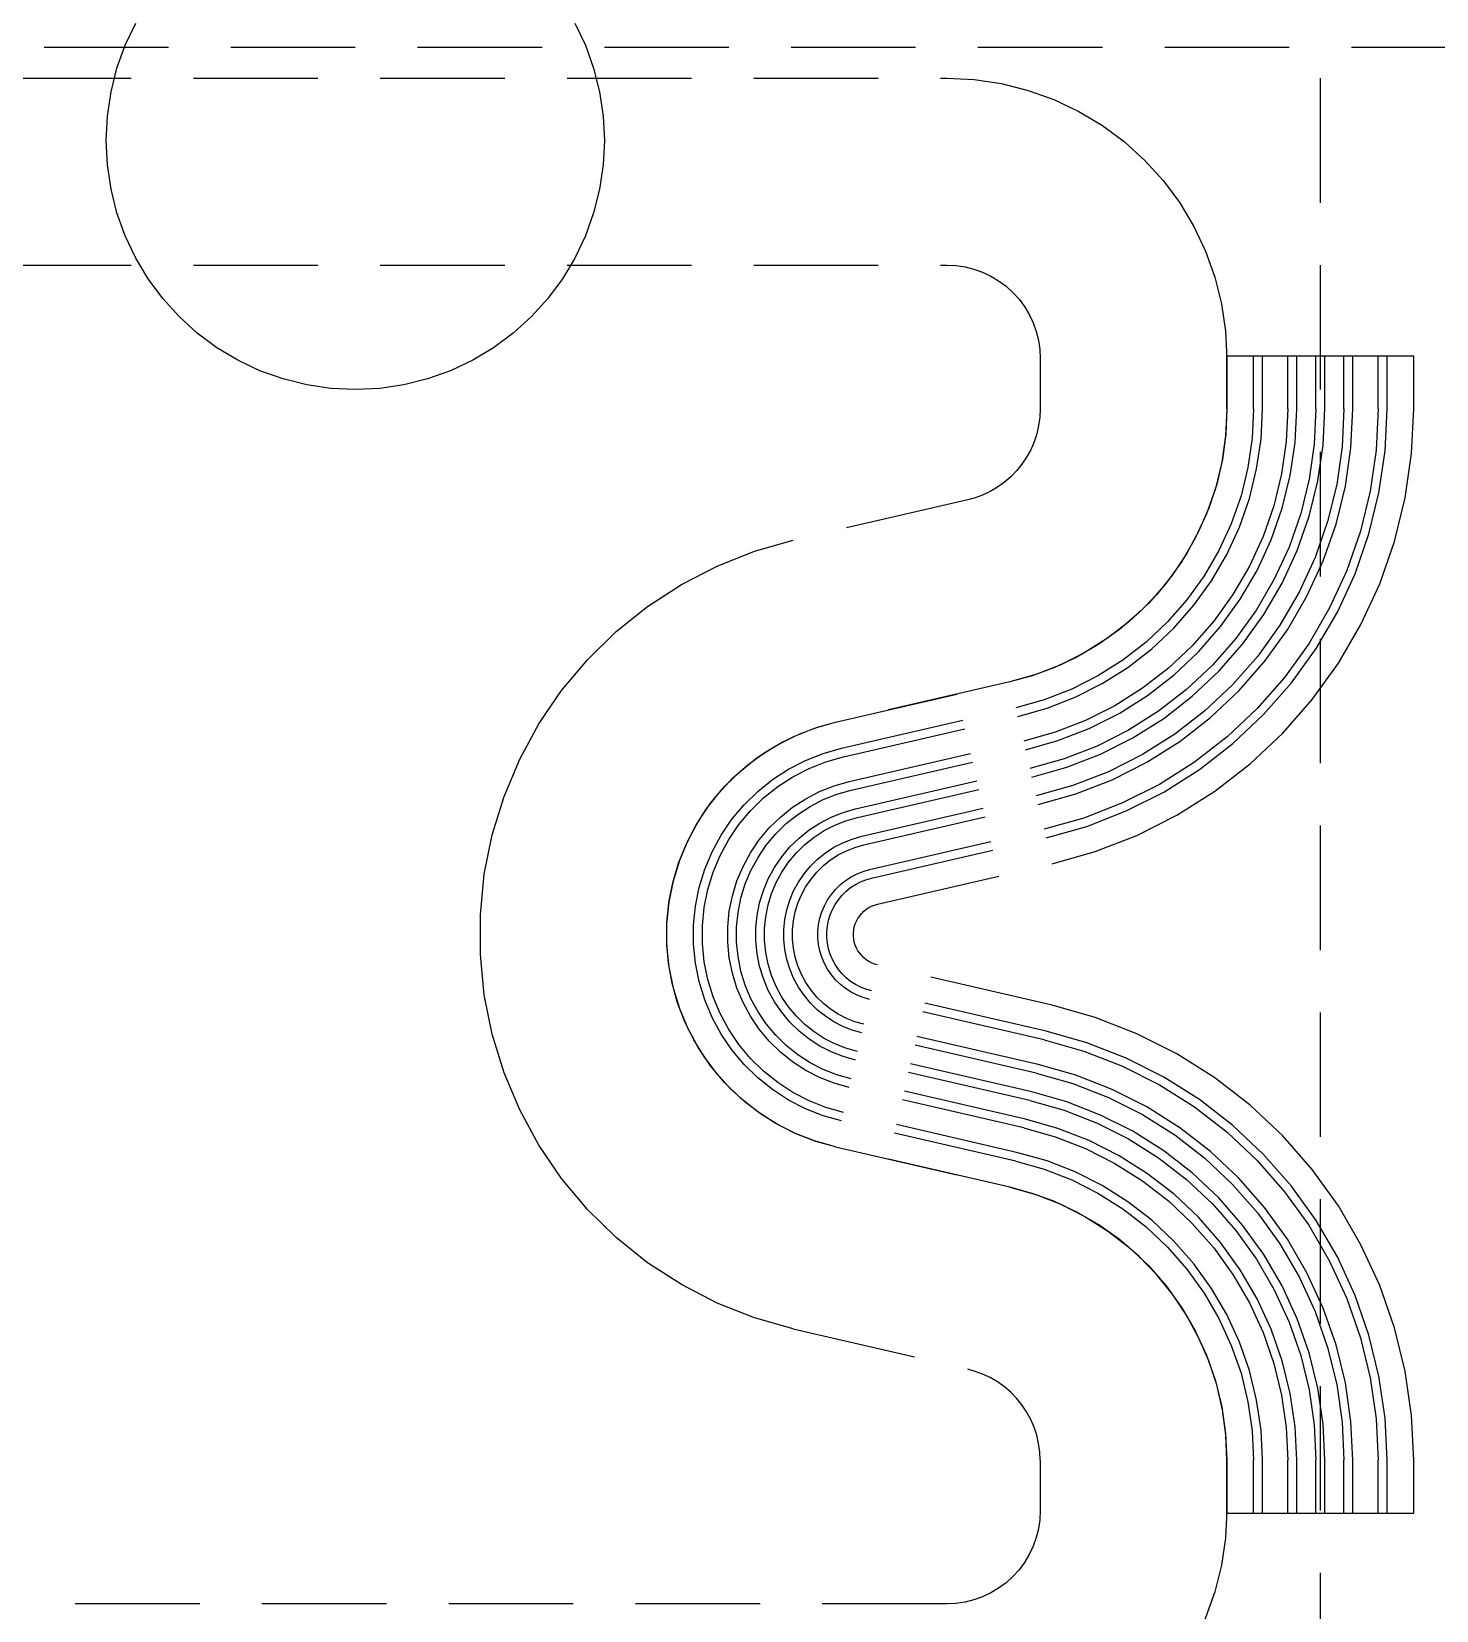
# Model space of a CAD drawing. Header units: metres. Extents: x -200 to 4040, y -1684 to 360.
# Drawn here: x 3670.8 to 3693.36, y -673.1 to -647.75 of the extents above; entities that cross this region are included whole.
import ezdxf

# ---------------------------------------------------------------- set-up
doc = ezdxf.new("R2010")
doc.units = ezdxf.units.M
doc.linetypes.add('DASHED2', pattern=[3, 2, -1])
doc.layers.add('GIZLI', color=8, linetype='DASHED2')

msp = doc.modelspace()

# ---------------------------------------------------------------- linework, layer by layer
at = {"layer": 'GIZLI'}
for points in [[(3691.5, -677.5), (3691.5, -645.5)], [(3691.5, -677.5), (3691.5, -645.5)], [(3672, -649.5), (3672.019, -649.108), (3672.077, -648.72), (3672.172, -648.339), (3672.304, -647.969), (3672.472, -647.614)], [(3672, -649.5), (3672.019, -649.108), (3672.077, -648.72), (3672.172, -648.339), (3672.304, -647.969), (3672.472, -647.614)], [(3679.528, -647.614), (3679.696, -647.969), (3679.828, -648.339), (3679.923, -648.72), (3679.981, -649.108), (3680, -649.5)], [(3679.528, -647.614), (3679.696, -647.969), (3679.828, -648.339), (3679.923, -648.72), (3679.981, -649.108), (3680, -649.5)], [(3668, -648), (3694, -648)], [(3668, -648), (3694, -648)], [(3643.4, -648.5), (3685.5, -648.5)], [(3643.4, -648.5), (3685.5, -648.5)], [(3685.5, -648.5), (3685.941, -648.522), (3686.378, -648.586), (3686.806, -648.694), (3687.222, -648.843), (3687.621, -649.031), (3688, -649.258), (3688.355, -649.521), (3688.682, -649.818), (3688.979, -650.145), (3689.242, -650.5), (3689.469, -650.879), (3689.657, -651.278), (3689.806, -651.694), (3689.914, -652.122), (3689.978, -652.559), (3690, -653)], [(3685.5, -648.5), (3685.941, -648.522), (3686.378, -648.586), (3686.806, -648.694), (3687.222, -648.843), (3687.621, -649.031), (3688, -649.258), (3688.355, -649.521), (3688.682, -649.818), (3688.979, -650.145), (3689.242, -650.5), (3689.469, -650.879), (3689.657, -651.278), (3689.806, -651.694), (3689.914, -652.122), (3689.978, -652.559), (3690, -653)], [(3680, -649.5), (3679.981, -649.892), (3679.923, -650.28), (3679.828, -650.661), (3679.696, -651.031), (3679.528, -651.386), (3679.326, -651.722), (3679.092, -652.038), (3678.828, -652.328), (3678.538, -652.592), (3678.222, -652.826), (3677.886, -653.028), (3677.531, -653.196), (3677.161, -653.328), (3676.78, -653.423), (3676.392, -653.481), (3676, -653.5), (3675.608, -653.481), (3675.22, -653.423), (3674.839, -653.328), (3674.469, -653.196), (3674.114, -653.028), (3673.778, -652.826), (3673.462, -652.592), (3673.172, -652.328), (3672.908, -652.038), (3672.674, -651.722), (3672.472, -651.386), (3672.304, -651.031), (3672.172, -650.661), (3672.077, -650.28), (3672.019, -649.892), (3672, -649.5)], [(3680, -649.5), (3679.981, -649.892), (3679.923, -650.28), (3679.828, -650.661), (3679.696, -651.031), (3679.528, -651.386), (3679.326, -651.722), (3679.092, -652.038), (3678.828, -652.328), (3678.538, -652.592), (3678.222, -652.826), (3677.886, -653.028), (3677.531, -653.196), (3677.161, -653.328), (3676.78, -653.423), (3676.392, -653.481), (3676, -653.5), (3675.608, -653.481), (3675.22, -653.423), (3674.839, -653.328), (3674.469, -653.196), (3674.114, -653.028), (3673.778, -652.826), (3673.462, -652.592), (3673.172, -652.328), (3672.908, -652.038), (3672.674, -651.722), (3672.472, -651.386), (3672.304, -651.031), (3672.172, -650.661), (3672.077, -650.28), (3672.019, -649.892), (3672, -649.5)], [(3643.4, -651.5), (3685.5, -651.5)], [(3643.4, -651.5), (3685.5, -651.5)], [(3685.5, -651.5), (3685.647, -651.507), (3685.793, -651.529), (3685.935, -651.565), (3686.074, -651.614), (3686.207, -651.677), (3686.333, -651.753), (3686.452, -651.84), (3686.561, -651.939), (3686.66, -652.048), (3686.747, -652.167), (3686.823, -652.293), (3686.886, -652.426), (3686.935, -652.565), (3686.971, -652.707), (3686.993, -652.853), (3687, -653)], [(3685.5, -651.5), (3685.647, -651.507), (3685.793, -651.529), (3685.935, -651.565), (3686.074, -651.614), (3686.207, -651.677), (3686.333, -651.753), (3686.452, -651.84), (3686.561, -651.939), (3686.66, -652.048), (3686.747, -652.167), (3686.823, -652.293), (3686.886, -652.426), (3686.935, -652.565), (3686.971, -652.707), (3686.993, -652.853), (3687, -653)], [(3687, -653), (3687, -653.807)], [(3687, -653), (3687, -653.807)], [(3690, -653.807), (3690, -652.957)], [(3690, -653.807), (3690, -652.957)], [(3690, -652.957), (3690.428, -652.957)], [(3690, -652.957), (3693, -652.957)], [(3690, -653), (3690, -653.807)], [(3690, -653), (3690, -653.807)], [(3690.428, -653.807), (3690.428, -652.957)], [(3690.428, -653.807), (3690.428, -652.957)], [(3690.428, -652.957), (3690.57, -652.957)], [(3690.57, -653.807), (3690.57, -652.957)], [(3690.57, -652.957), (3690.979, -652.957)], [(3690.979, -653.807), (3690.979, -652.957)], [(3690.979, -653.807), (3690.979, -652.957)], [(3690.979, -652.957), (3691.12, -652.957)], [(3691.12, -653.807), (3691.12, -652.957)], [(3691.12, -652.957), (3691.429, -652.957)], [(3691.429, -653.807), (3691.429, -652.957)], [(3691.429, -653.807), (3691.429, -652.957)], [(3691.429, -652.957), (3691.571, -652.957)], [(3691.571, -653.807), (3691.571, -652.957)], [(3691.571, -652.957), (3691.88, -652.957)], [(3691.88, -653.807), (3691.88, -652.957)], [(3691.88, -653.807), (3691.88, -652.957)], [(3691.88, -652.957), (3692.021, -652.957)], [(3692.021, -653.807), (3692.021, -652.957)], [(3692.021, -652.957), (3692.43, -652.957)], [(3692.43, -653.807), (3692.43, -652.957)], [(3692.43, -653.807), (3692.43, -652.957)], [(3692.43, -652.957), (3692.572, -652.957)], [(3692.572, -653.807), (3692.572, -652.957)], [(3692.572, -652.957), (3693, -652.957)], [(3693, -653.807), (3693, -652.957)], [(3687, -653.807), (3686.994, -653.943), (3686.975, -654.078), (3686.945, -654.211), (3686.902, -654.34), (3686.848, -654.465), (3686.783, -654.584), (3686.708, -654.697), (3686.622, -654.803), (3686.528, -654.9), (3686.425, -654.988), (3686.314, -655.067), (3686.196, -655.136), (3686.073, -655.193), (3685.957, -655.236), (3685.838, -655.269)], [(3687, -653.807), (3686.994, -653.943), (3686.975, -654.078), (3686.945, -654.211), (3686.902, -654.34), (3686.848, -654.465), (3686.783, -654.584), (3686.708, -654.697), (3686.622, -654.803), (3686.528, -654.9), (3686.425, -654.988), (3686.314, -655.067), (3686.196, -655.136), (3686.073, -655.193), (3685.957, -655.236), (3685.838, -655.269)], [(3690, -653.807), (3689.982, -654.215), (3689.926, -654.619), (3689.835, -655.017), (3689.707, -655.404), (3689.545, -655.779), (3689.35, -656.137), (3689.123, -656.476), (3688.867, -656.793), (3688.583, -657.086), (3688.273, -657.351), (3687.941, -657.588), (3687.588, -657.794), (3687.219, -657.966), (3686.871, -658.093), (3686.514, -658.192)], [(3690, -653.807), (3689.982, -654.215), (3689.926, -654.619), (3689.835, -655.017), (3689.707, -655.404), (3689.545, -655.779), (3689.35, -656.137), (3689.123, -656.476), (3688.867, -656.793), (3688.583, -657.086), (3688.273, -657.351), (3687.941, -657.588), (3687.588, -657.794), (3687.219, -657.966), (3686.871, -658.093), (3686.514, -658.192)], [(3690, -653.807), (3689.979, -654.239), (3689.917, -654.666), (3689.815, -655.085), (3689.673, -655.493), (3689.492, -655.885), (3689.274, -656.258), (3689.022, -656.608), (3688.738, -656.933), (3688.423, -657.228), (3688.082, -657.493), (3687.717, -657.723), (3687.332, -657.918), (3686.93, -658.074), (3686.514, -658.192)], [(3690, -653.807), (3689.979, -654.239), (3689.917, -654.666), (3689.815, -655.085), (3689.673, -655.493), (3689.492, -655.885), (3689.274, -656.258), (3689.022, -656.608), (3688.738, -656.933), (3688.423, -657.228), (3688.082, -657.493), (3687.717, -657.723), (3687.332, -657.918), (3686.93, -658.074), (3686.514, -658.192)], [(3690.428, -653.807), (3690.406, -654.28), (3690.338, -654.748), (3690.226, -655.207), (3690.07, -655.653), (3689.872, -656.082), (3689.634, -656.491), (3689.358, -656.875), (3689.046, -657.23), (3688.702, -657.554), (3688.328, -657.844), (3687.928, -658.096), (3687.506, -658.309), (3687.066, -658.481), (3686.611, -658.609)], [(3690.428, -653.807), (3690.406, -654.28), (3690.338, -654.748), (3690.226, -655.207), (3690.07, -655.653), (3689.872, -656.082), (3689.634, -656.491), (3689.358, -656.875), (3689.046, -657.23), (3688.702, -657.554), (3688.328, -657.844), (3687.928, -658.096), (3687.506, -658.309), (3687.066, -658.481), (3686.611, -658.609)], [(3686.643, -658.747), (3687.111, -658.615), (3687.564, -658.438), (3687.998, -658.219), (3688.409, -657.96), (3688.794, -657.662), (3689.148, -657.328), (3689.468, -656.963), (3689.752, -656.568), (3689.997, -656.148), (3690.201, -655.706), (3690.361, -655.247), (3690.477, -654.774), (3690.547, -654.293), (3690.57, -653.807)], [(3690.979, -653.807), (3690.953, -654.332), (3690.878, -654.852), (3690.753, -655.363), (3690.58, -655.859), (3690.36, -656.336), (3690.095, -656.79), (3689.788, -657.217), (3689.442, -657.612), (3689.059, -657.972), (3688.644, -658.294), (3688.199, -658.575), (3687.73, -658.812), (3687.24, -659.002), (3686.735, -659.145)], [(3690.979, -653.807), (3690.953, -654.332), (3690.878, -654.852), (3690.753, -655.363), (3690.58, -655.859), (3690.36, -656.336), (3690.095, -656.79), (3689.788, -657.217), (3689.442, -657.612), (3689.059, -657.972), (3688.644, -658.294), (3688.199, -658.575), (3687.73, -658.812), (3687.24, -659.002), (3686.735, -659.145)], [(3686.767, -659.283), (3687.285, -659.136), (3687.788, -658.941), (3688.269, -658.698), (3688.725, -658.41), (3689.151, -658.08), (3689.544, -657.71), (3689.899, -657.305), (3690.214, -656.867), (3690.485, -656.402), (3690.711, -655.912), (3690.889, -655.403), (3691.017, -654.879), (3691.094, -654.346), (3691.12, -653.807)], [(3691.429, -653.807), (3691.402, -654.376), (3691.32, -654.938), (3691.185, -655.491), (3690.998, -656.028), (3690.76, -656.544), (3690.473, -657.036), (3690.141, -657.497), (3689.766, -657.925), (3689.352, -658.315), (3688.902, -658.663), (3688.421, -658.967), (3687.914, -659.223), (3687.384, -659.43), (3686.836, -659.584)], [(3691.429, -653.807), (3691.402, -654.376), (3691.32, -654.938), (3691.185, -655.491), (3690.998, -656.028), (3690.76, -656.544), (3690.473, -657.036), (3690.141, -657.497), (3689.766, -657.925), (3689.352, -658.315), (3688.902, -658.663), (3688.421, -658.967), (3687.914, -659.223), (3687.384, -659.43), (3686.836, -659.584)], [(3686.868, -659.722), (3687.429, -659.564), (3687.971, -659.352), (3688.491, -659.09), (3688.984, -658.779), (3689.444, -658.423), (3689.868, -658.023), (3690.252, -657.585), (3690.592, -657.113), (3690.885, -656.61), (3691.129, -656.081), (3691.321, -655.531), (3691.459, -654.965), (3691.543, -654.389), (3691.571, -653.807)], [(3691.88, -653.807), (3691.851, -654.419), (3691.763, -655.024), (3691.617, -655.619), (3691.416, -656.197), (3691.16, -656.752), (3690.851, -657.281), (3690.494, -657.778), (3690.09, -658.238), (3689.645, -658.658), (3689.161, -659.032), (3688.644, -659.359), (3688.097, -659.635), (3687.527, -659.857), (3686.938, -660.023)], [(3691.88, -653.807), (3691.851, -654.419), (3691.763, -655.024), (3691.617, -655.619), (3691.416, -656.197), (3691.16, -656.752), (3690.851, -657.281), (3690.494, -657.778), (3690.09, -658.238), (3689.645, -658.658), (3689.161, -659.032), (3688.644, -659.359), (3688.097, -659.635), (3687.527, -659.857), (3686.938, -660.023)], [(3686.97, -660.161), (3687.572, -659.991), (3688.155, -659.764), (3688.713, -659.482), (3689.242, -659.148), (3689.737, -658.765), (3690.192, -658.336), (3690.605, -657.866), (3690.97, -657.358), (3691.285, -656.818), (3691.547, -656.25), (3691.753, -655.659), (3691.902, -655.051), (3691.991, -654.432), (3692.021, -653.807)], [(3692.43, -653.807), (3692.398, -654.471), (3692.303, -655.129), (3692.145, -655.775), (3691.926, -656.403), (3691.648, -657.006), (3691.313, -657.581), (3690.924, -658.12), (3690.486, -658.62), (3690.002, -659.076), (3689.477, -659.483), (3688.915, -659.838), (3688.321, -660.137), (3687.702, -660.379), (3687.062, -660.559)], [(3692.43, -653.807), (3692.398, -654.471), (3692.303, -655.129), (3692.145, -655.775), (3691.926, -656.403), (3691.648, -657.006), (3691.313, -657.581), (3690.924, -658.12), (3690.486, -658.62), (3690.002, -659.076), (3689.477, -659.483), (3688.915, -659.838), (3688.321, -660.137), (3687.702, -660.379), (3687.062, -660.559)], [(3687.094, -660.697), (3687.747, -660.513), (3688.379, -660.266), (3688.984, -659.961), (3689.558, -659.599), (3690.094, -659.183), (3690.588, -658.718), (3691.035, -658.208), (3691.431, -657.658), (3691.773, -657.072), (3692.057, -656.456), (3692.28, -655.815), (3692.442, -655.156), (3692.539, -654.485), (3692.572, -653.807)], [(3687.19, -661.114), (3687.883, -660.919), (3688.553, -660.658), (3689.195, -660.334), (3689.804, -659.95), (3690.372, -659.509), (3690.896, -659.016), (3691.371, -658.475), (3691.791, -657.891), (3692.153, -657.27), (3692.454, -656.616), (3692.691, -655.937), (3692.862, -655.238), (3692.965, -654.526), (3693, -653.807)], [(3685.838, -655.269), (3683.035, -655.917)], [(3685.838, -655.269), (3683.035, -655.917)], [(3683.035, -668.583), (3682.413, -668.406), (3681.812, -668.168), (3681.237, -667.872), (3680.695, -667.52), (3680.19, -667.116), (3679.728, -666.663), (3679.313, -666.167), (3678.95, -665.633), (3678.641, -665.065), (3678.39, -664.468), (3678.2, -663.851), (3678.072, -663.217), (3678.008, -662.573), (3678.008, -661.927), (3678.072, -661.283), (3678.2, -660.649), (3678.39, -660.032), (3678.641, -659.435), (3678.95, -658.867), (3679.313, -658.333), (3679.728, -657.837), (3680.19, -657.384), (3680.695, -656.98), (3681.237, -656.628), (3681.812, -656.332), (3682.413, -656.094), (3683.035, -655.917)], [(3683.035, -668.583), (3682.413, -668.406), (3681.812, -668.168), (3681.237, -667.872), (3680.695, -667.52), (3680.19, -667.116), (3679.728, -666.663), (3679.313, -666.167), (3678.95, -665.633), (3678.641, -665.065), (3678.39, -664.468), (3678.2, -663.851), (3678.072, -663.217), (3678.008, -662.573), (3678.008, -661.927), (3678.072, -661.283), (3678.2, -660.649), (3678.39, -660.032), (3678.641, -659.435), (3678.95, -658.867), (3679.313, -658.333), (3679.728, -657.837), (3680.19, -657.384), (3680.695, -656.98), (3681.237, -656.628), (3681.812, -656.332), (3682.413, -656.094), (3683.035, -655.917)], [(3686.514, -658.192), (3683.711, -658.84)], [(3686.514, -658.192), (3683.711, -658.84)], [(3683.711, -658.84), (3686.514, -658.192)], [(3683.711, -658.84), (3686.514, -658.192)], [(3683.808, -659.258), (3686.611, -658.609)], [(3683.808, -659.258), (3686.611, -658.609)], [(3683.711, -665.66), (3683.397, -665.572), (3683.093, -665.455), (3682.801, -665.31), (3682.524, -665.139), (3682.264, -664.942), (3682.023, -664.722), (3681.804, -664.481), (3681.608, -664.221), (3681.437, -663.943), (3681.293, -663.651), (3681.176, -663.347), (3681.089, -663.033), (3681.031, -662.712), (3681.003, -662.387), (3681.005, -662.061), (3681.038, -661.737), (3681.101, -661.417), (3681.193, -661.105), (3681.314, -660.802), (3681.462, -660.512), (3681.637, -660.237), (3681.837, -659.979), (3682.06, -659.741), (3682.304, -659.525), (3682.567, -659.333), (3682.846, -659.165), (3683.14, -659.025), (3683.422, -658.92), (3683.711, -658.84)], [(3683.711, -665.66), (3683.376, -665.565), (3683.053, -665.437), (3682.743, -665.277), (3682.451, -665.088), (3682.179, -664.87), (3681.93, -664.626), (3681.707, -664.359), (3681.511, -664.071), (3681.345, -663.766), (3681.21, -663.445), (3681.108, -663.112), (3681.039, -662.771), (3681.004, -662.424), (3681.004, -662.076), (3681.039, -661.729), (3681.108, -661.388), (3681.21, -661.055), (3681.345, -660.734), (3681.511, -660.429), (3681.707, -660.141), (3681.93, -659.874), (3682.179, -659.63), (3682.451, -659.412), (3682.743, -659.223), (3683.053, -659.063), (3683.376, -658.935), (3683.711, -658.84)], [(3683.711, -665.66), (3683.376, -665.565), (3683.053, -665.437), (3682.743, -665.277), (3682.451, -665.088), (3682.179, -664.87), (3681.93, -664.626), (3681.707, -664.359), (3681.511, -664.071), (3681.345, -663.766), (3681.21, -663.445), (3681.108, -663.112), (3681.039, -662.771), (3681.004, -662.424), (3681.004, -662.076), (3681.039, -661.729), (3681.108, -661.388), (3681.21, -661.055), (3681.345, -660.734), (3681.511, -660.429), (3681.707, -660.141), (3681.93, -659.874), (3682.179, -659.63), (3682.451, -659.412), (3682.743, -659.223), (3683.053, -659.063), (3683.376, -658.935), (3683.711, -658.84)], [(3683.711, -665.66), (3683.376, -665.565), (3683.053, -665.437), (3682.743, -665.277), (3682.451, -665.088), (3682.179, -664.87), (3681.93, -664.626), (3681.707, -664.359), (3681.511, -664.071), (3681.345, -663.766), (3681.21, -663.445), (3681.108, -663.112), (3681.039, -662.771), (3681.004, -662.424), (3681.004, -662.076), (3681.039, -661.729), (3681.108, -661.388), (3681.21, -661.055), (3681.345, -660.734), (3681.511, -660.429), (3681.707, -660.141), (3681.93, -659.874), (3682.179, -659.63), (3682.451, -659.412), (3682.743, -659.223), (3683.053, -659.063), (3683.376, -658.935), (3683.711, -658.84)], [(3683.84, -659.395), (3686.643, -658.747)], [(3683.932, -659.794), (3686.735, -659.145)], [(3683.932, -659.794), (3686.735, -659.145)], [(3683.808, -665.242), (3683.514, -665.159), (3683.23, -665.047), (3682.958, -664.907), (3682.702, -664.74), (3682.463, -664.549), (3682.245, -664.335), (3682.049, -664.101), (3681.877, -663.848), (3681.731, -663.58), (3681.613, -663.298), (3681.523, -663.006), (3681.463, -662.707), (3681.432, -662.403), (3681.432, -662.097), (3681.463, -661.793), (3681.523, -661.494), (3681.613, -661.202), (3681.731, -660.92), (3681.877, -660.652), (3682.049, -660.399), (3682.245, -660.165), (3682.463, -659.951), (3682.702, -659.76), (3682.958, -659.593), (3683.23, -659.453), (3683.514, -659.341), (3683.808, -659.258)], [(3683.808, -665.242), (3683.514, -665.159), (3683.23, -665.047), (3682.958, -664.907), (3682.702, -664.74), (3682.463, -664.549), (3682.245, -664.335), (3682.049, -664.101), (3681.877, -663.848), (3681.731, -663.58), (3681.613, -663.298), (3681.523, -663.006), (3681.463, -662.707), (3681.432, -662.403), (3681.432, -662.097), (3681.463, -661.793), (3681.523, -661.494), (3681.613, -661.202), (3681.731, -660.92), (3681.877, -660.652), (3682.049, -660.399), (3682.245, -660.165), (3682.463, -659.951), (3682.702, -659.76), (3682.958, -659.593), (3683.23, -659.453), (3683.514, -659.341), (3683.808, -659.258)], [(3683.84, -665.105), (3683.559, -665.025), (3683.288, -664.918), (3683.029, -664.784), (3682.785, -664.626), (3682.557, -664.443), (3682.349, -664.239), (3682.162, -664.016), (3681.998, -663.775), (3681.859, -663.519), (3681.746, -663.25), (3681.66, -662.971), (3681.602, -662.686), (3681.574, -662.396), (3681.574, -662.104), (3681.602, -661.814), (3681.66, -661.529), (3681.746, -661.25), (3681.859, -660.981), (3681.998, -660.725), (3682.162, -660.484), (3682.349, -660.261), (3682.557, -660.057), (3682.785, -659.874), (3683.029, -659.716), (3683.288, -659.582), (3683.559, -659.475), (3683.84, -659.395)], [(3683.964, -659.931), (3686.767, -659.283)], [(3684.033, -660.233), (3686.836, -659.584)], [(3684.033, -660.233), (3686.836, -659.584)], [(3683.932, -664.706), (3683.691, -664.638), (3683.457, -664.546), (3683.234, -664.431), (3683.024, -664.294), (3682.828, -664.137), (3682.649, -663.962), (3682.488, -663.77), (3682.347, -663.562), (3682.227, -663.342), (3682.13, -663.111), (3682.056, -662.871), (3682.007, -662.625), (3681.982, -662.375), (3681.982, -662.125), (3682.007, -661.875), (3682.056, -661.629), (3682.13, -661.389), (3682.227, -661.158), (3682.347, -660.938), (3682.488, -660.73), (3682.649, -660.538), (3682.828, -660.363), (3683.024, -660.206), (3683.234, -660.069), (3683.457, -659.954), (3683.691, -659.862), (3683.932, -659.794)], [(3683.932, -664.706), (3683.691, -664.638), (3683.457, -664.546), (3683.234, -664.431), (3683.024, -664.294), (3682.828, -664.137), (3682.649, -663.962), (3682.488, -663.77), (3682.347, -663.562), (3682.227, -663.342), (3682.13, -663.111), (3682.056, -662.871), (3682.007, -662.625), (3681.982, -662.375), (3681.982, -662.125), (3682.007, -661.875), (3682.056, -661.629), (3682.13, -661.389), (3682.227, -661.158), (3682.347, -660.938), (3682.488, -660.73), (3682.649, -660.538), (3682.828, -660.363), (3683.024, -660.206), (3683.234, -660.069), (3683.457, -659.954), (3683.691, -659.862), (3683.932, -659.794)], [(3683.964, -664.569), (3683.736, -664.504), (3683.516, -664.417), (3683.305, -664.308), (3683.107, -664.18), (3682.922, -664.032), (3682.753, -663.866), (3682.601, -663.684), (3682.468, -663.489), (3682.355, -663.281), (3682.263, -663.062), (3682.193, -662.836), (3682.147, -662.604), (3682.123, -662.368), (3682.123, -662.132), (3682.147, -661.896), (3682.193, -661.664), (3682.263, -661.438), (3682.355, -661.219), (3682.468, -661.011), (3682.601, -660.816), (3682.753, -660.634), (3682.922, -660.468), (3683.107, -660.32), (3683.305, -660.192), (3683.516, -660.083), (3683.736, -659.996), (3683.964, -659.931)], [(3684.065, -660.37), (3686.868, -659.722)], [(3684.135, -660.672), (3686.938, -660.023)], [(3684.135, -660.672), (3686.938, -660.023)], [(3684.167, -660.809), (3686.97, -660.161)], [(3684.033, -664.267), (3683.835, -664.211), (3683.644, -664.135), (3683.461, -664.041), (3683.288, -663.929), (3683.127, -663.8), (3682.98, -663.656), (3682.848, -663.498), (3682.732, -663.328), (3682.633, -663.147), (3682.554, -662.957), (3682.493, -662.76), (3682.452, -662.558), (3682.432, -662.353), (3682.432, -662.147), (3682.452, -661.942), (3682.493, -661.74), (3682.554, -661.543), (3682.633, -661.353), (3682.732, -661.172), (3682.848, -661.002), (3682.98, -660.844), (3683.127, -660.7), (3683.288, -660.571), (3683.461, -660.459), (3683.644, -660.365), (3683.835, -660.289), (3684.033, -660.233)], [(3684.033, -664.267), (3683.835, -664.211), (3683.644, -664.135), (3683.461, -664.041), (3683.288, -663.929), (3683.127, -663.8), (3682.98, -663.656), (3682.848, -663.498), (3682.732, -663.328), (3682.633, -663.147), (3682.554, -662.957), (3682.493, -662.76), (3682.452, -662.558), (3682.432, -662.353), (3682.432, -662.147), (3682.452, -661.942), (3682.493, -661.74), (3682.554, -661.543), (3682.633, -661.353), (3682.732, -661.172), (3682.848, -661.002), (3682.98, -660.844), (3683.127, -660.7), (3683.288, -660.571), (3683.461, -660.459), (3683.644, -660.365), (3683.835, -660.289), (3684.033, -660.233)], [(3684.065, -664.13), (3683.881, -664.077), (3683.702, -664.007), (3683.532, -663.919), (3683.371, -663.814), (3683.221, -663.694), (3683.084, -663.56), (3682.96, -663.413), (3682.853, -663.254), (3682.761, -663.085), (3682.687, -662.908), (3682.63, -662.725), (3682.592, -662.537), (3682.573, -662.346), (3682.573, -662.154), (3682.592, -661.963), (3682.63, -661.775), (3682.687, -661.592), (3682.761, -661.415), (3682.853, -661.246), (3682.96, -661.087), (3683.084, -660.94), (3683.221, -660.806), (3683.371, -660.686), (3683.532, -660.581), (3683.702, -660.493), (3683.881, -660.423), (3684.065, -660.37)], [(3684.135, -663.828), (3683.98, -663.784), (3683.83, -663.725), (3683.687, -663.651), (3683.552, -663.563), (3683.426, -663.463), (3683.311, -663.35), (3683.207, -663.226), (3683.117, -663.093), (3683.04, -662.951), (3682.977, -662.803), (3682.93, -662.649), (3682.898, -662.491), (3682.882, -662.331), (3682.882, -662.169), (3682.898, -662.009), (3682.93, -661.851), (3682.977, -661.697), (3683.04, -661.549), (3683.117, -661.407), (3683.207, -661.274), (3683.311, -661.15), (3683.426, -661.037), (3683.552, -660.937), (3683.687, -660.849), (3683.83, -660.775), (3683.98, -660.716), (3684.135, -660.672)], [(3684.135, -663.828), (3683.98, -663.784), (3683.83, -663.725), (3683.687, -663.651), (3683.552, -663.563), (3683.426, -663.463), (3683.311, -663.35), (3683.207, -663.226), (3683.117, -663.093), (3683.04, -662.951), (3682.977, -662.803), (3682.93, -662.649), (3682.898, -662.491), (3682.882, -662.331), (3682.882, -662.169), (3682.898, -662.009), (3682.93, -661.851), (3682.977, -661.697), (3683.04, -661.549), (3683.117, -661.407), (3683.207, -661.274), (3683.311, -661.15), (3683.426, -661.037), (3683.552, -660.937), (3683.687, -660.849), (3683.83, -660.775), (3683.98, -660.716), (3684.135, -660.672)], [(3684.259, -661.208), (3687.062, -660.559)], [(3684.259, -661.208), (3687.062, -660.559)], [(3684.291, -661.345), (3687.094, -660.697)], [(3684.167, -663.691), (3684.025, -663.65), (3683.888, -663.596), (3683.758, -663.529), (3683.634, -663.449), (3683.52, -663.357), (3683.414, -663.254), (3683.32, -663.141), (3683.237, -663.02), (3683.167, -662.89), (3683.11, -662.755), (3683.067, -662.614), (3683.038, -662.47), (3683.023, -662.324), (3683.023, -662.176), (3683.038, -662.03), (3683.067, -661.886), (3683.11, -661.745), (3683.167, -661.61), (3683.237, -661.48), (3683.32, -661.359), (3683.414, -661.246), (3683.52, -661.143), (3683.634, -661.051), (3683.758, -660.971), (3683.888, -660.904), (3684.025, -660.85), (3684.167, -660.809)], [(3684.259, -663.292), (3684.157, -663.263), (3684.058, -663.224), (3683.963, -663.175), (3683.874, -663.117), (3683.791, -663.051), (3683.715, -662.976), (3683.646, -662.895), (3683.586, -662.807), (3683.536, -662.713), (3683.494, -662.615), (3683.463, -662.513), (3683.442, -662.409), (3683.431, -662.303), (3683.431, -662.197), (3683.442, -662.091), (3683.463, -661.987), (3683.494, -661.885), (3683.536, -661.787), (3683.586, -661.693), (3683.646, -661.605), (3683.715, -661.524), (3683.791, -661.449), (3683.874, -661.383), (3683.963, -661.325), (3684.058, -661.276), (3684.157, -661.237), (3684.259, -661.208)], [(3684.259, -663.292), (3684.157, -663.263), (3684.058, -663.224), (3683.963, -663.175), (3683.874, -663.117), (3683.791, -663.051), (3683.715, -662.976), (3683.646, -662.895), (3683.586, -662.807), (3683.536, -662.713), (3683.494, -662.615), (3683.463, -662.513), (3683.442, -662.409), (3683.431, -662.303), (3683.431, -662.197), (3683.442, -662.091), (3683.463, -661.987), (3683.494, -661.885), (3683.536, -661.787), (3683.586, -661.693), (3683.646, -661.605), (3683.715, -661.524), (3683.791, -661.449), (3683.874, -661.383), (3683.963, -661.325), (3684.058, -661.276), (3684.157, -661.237), (3684.259, -661.208)], [(3684.387, -661.763), (3687.19, -661.114)], [(3684.291, -663.155), (3684.202, -663.129), (3684.116, -663.095), (3684.034, -663.053), (3683.956, -663.003), (3683.884, -662.945), (3683.818, -662.88), (3683.759, -662.81), (3683.707, -662.733), (3683.663, -662.652), (3683.627, -662.567), (3683.6, -662.479), (3683.582, -662.388), (3683.573, -662.296), (3683.573, -662.204), (3683.582, -662.112), (3683.6, -662.021), (3683.627, -661.933), (3683.663, -661.848), (3683.707, -661.767), (3683.759, -661.69), (3683.818, -661.62), (3683.884, -661.555), (3683.956, -661.497), (3684.034, -661.447), (3684.116, -661.405), (3684.202, -661.371), (3684.291, -661.345)], [(3684.387, -662.737), (3684.339, -662.724), (3684.293, -662.705), (3684.249, -662.682), (3684.207, -662.655), (3684.168, -662.624), (3684.133, -662.589), (3684.101, -662.551), (3684.073, -662.51), (3684.049, -662.467), (3684.03, -662.421), (3684.015, -662.373), (3684.006, -662.324), (3684.001, -662.275), (3684.001, -662.225), (3684.006, -662.176), (3684.015, -662.127), (3684.03, -662.079), (3684.049, -662.033), (3684.073, -661.99), (3684.101, -661.949), (3684.133, -661.911), (3684.168, -661.876), (3684.207, -661.845), (3684.249, -661.818), (3684.293, -661.795), (3684.339, -661.776), (3684.387, -661.763)], [(3687.19, -663.386), (3684.387, -662.737)], [(3687.094, -663.803), (3684.291, -663.155)], [(3687.062, -663.941), (3684.259, -663.292)], [(3687.062, -663.941), (3684.259, -663.292)], [(3693, -670.693), (3692.965, -669.974), (3692.862, -669.262), (3692.691, -668.563), (3692.454, -667.884), (3692.153, -667.23), (3691.791, -666.609), (3691.371, -666.025), (3690.896, -665.484), (3690.372, -664.991), (3689.804, -664.55), (3689.195, -664.166), (3688.553, -663.842), (3687.883, -663.581), (3687.19, -663.386)], [(3686.97, -664.339), (3684.167, -663.691)], [(3686.938, -664.477), (3684.135, -663.828)], [(3686.938, -664.477), (3684.135, -663.828)], [(3687.062, -663.941), (3687.702, -664.121), (3688.321, -664.363), (3688.915, -664.662), (3689.477, -665.017), (3690.002, -665.424), (3690.486, -665.88), (3690.924, -666.38), (3691.313, -666.919), (3691.648, -667.494), (3691.926, -668.097), (3692.145, -668.725), (3692.303, -669.371), (3692.398, -670.029), (3692.43, -670.693)], [(3687.062, -663.941), (3687.702, -664.121), (3688.321, -664.363), (3688.915, -664.662), (3689.477, -665.017), (3690.002, -665.424), (3690.486, -665.88), (3690.924, -666.38), (3691.313, -666.919), (3691.648, -667.494), (3691.926, -668.097), (3692.145, -668.725), (3692.303, -669.371), (3692.398, -670.029), (3692.43, -670.693)], [(3692.572, -670.693), (3692.539, -670.015), (3692.442, -669.344), (3692.28, -668.685), (3692.057, -668.044), (3691.773, -667.428), (3691.431, -666.842), (3691.035, -666.292), (3690.588, -665.782), (3690.094, -665.317), (3689.558, -664.901), (3688.984, -664.539), (3688.379, -664.234), (3687.747, -663.987), (3687.094, -663.803)], [(3686.868, -664.778), (3684.065, -664.13)], [(3686.836, -664.916), (3684.033, -664.267)], [(3686.836, -664.916), (3684.033, -664.267)], [(3686.938, -664.477), (3687.527, -664.643), (3688.097, -664.865), (3688.644, -665.141), (3689.161, -665.468), (3689.645, -665.842), (3690.09, -666.262), (3690.494, -666.722), (3690.851, -667.219), (3691.16, -667.748), (3691.416, -668.303), (3691.617, -668.881), (3691.763, -669.476), (3691.851, -670.081), (3691.88, -670.693)], [(3686.938, -664.477), (3687.527, -664.643), (3688.097, -664.865), (3688.644, -665.141), (3689.161, -665.468), (3689.645, -665.842), (3690.09, -666.262), (3690.494, -666.722), (3690.851, -667.219), (3691.16, -667.748), (3691.416, -668.303), (3691.617, -668.881), (3691.763, -669.476), (3691.851, -670.081), (3691.88, -670.693)], [(3692.021, -670.693), (3691.991, -670.068), (3691.902, -669.449), (3691.753, -668.841), (3691.547, -668.25), (3691.285, -667.682), (3690.97, -667.142), (3690.605, -666.634), (3690.192, -666.164), (3689.737, -665.735), (3689.242, -665.352), (3688.713, -665.018), (3688.155, -664.736), (3687.572, -664.509), (3686.97, -664.339)], [(3686.735, -665.355), (3683.932, -664.706)], [(3686.735, -665.355), (3683.932, -664.706)], [(3686.767, -665.217), (3683.964, -664.569)], [(3686.836, -664.916), (3687.384, -665.07), (3687.914, -665.277), (3688.421, -665.533), (3688.902, -665.837), (3689.352, -666.185), (3689.766, -666.575), (3690.141, -667.003), (3690.473, -667.464), (3690.76, -667.956), (3690.998, -668.472), (3691.185, -669.009), (3691.32, -669.562), (3691.402, -670.124), (3691.429, -670.693)], [(3686.836, -664.916), (3687.384, -665.07), (3687.914, -665.277), (3688.421, -665.533), (3688.902, -665.837), (3689.352, -666.185), (3689.766, -666.575), (3690.141, -667.003), (3690.473, -667.464), (3690.76, -667.956), (3690.998, -668.472), (3691.185, -669.009), (3691.32, -669.562), (3691.402, -670.124), (3691.429, -670.693)], [(3691.571, -670.693), (3691.543, -670.111), (3691.459, -669.535), (3691.321, -668.969), (3691.129, -668.419), (3690.885, -667.89), (3690.592, -667.387), (3690.252, -666.915), (3689.868, -666.477), (3689.444, -666.077), (3688.984, -665.721), (3688.491, -665.41), (3687.971, -665.148), (3687.429, -664.936), (3686.868, -664.778)], [(3686.611, -665.891), (3683.808, -665.242)], [(3686.611, -665.891), (3683.808, -665.242)], [(3686.643, -665.753), (3683.84, -665.105)], [(3691.12, -670.693), (3691.094, -670.154), (3691.017, -669.621), (3690.889, -669.097), (3690.711, -668.588), (3690.485, -668.098), (3690.214, -667.633), (3689.899, -667.195), (3689.544, -666.79), (3689.151, -666.42), (3688.725, -666.09), (3688.269, -665.802), (3687.788, -665.559), (3687.285, -665.364), (3686.767, -665.217)], [(3686.735, -665.355), (3687.24, -665.498), (3687.73, -665.688), (3688.199, -665.925), (3688.644, -666.206), (3689.059, -666.528), (3689.442, -666.888), (3689.788, -667.283), (3690.095, -667.71), (3690.36, -668.164), (3690.58, -668.641), (3690.753, -669.137), (3690.878, -669.648), (3690.953, -670.168), (3690.979, -670.693)], [(3686.735, -665.355), (3687.24, -665.498), (3687.73, -665.688), (3688.199, -665.925), (3688.644, -666.206), (3689.059, -666.528), (3689.442, -666.888), (3689.788, -667.283), (3690.095, -667.71), (3690.36, -668.164), (3690.58, -668.641), (3690.753, -669.137), (3690.878, -669.648), (3690.953, -670.168), (3690.979, -670.693)], [(3683.711, -665.66), (3686.514, -666.308)], [(3683.711, -665.66), (3686.514, -666.308)], [(3686.514, -666.308), (3683.711, -665.66)], [(3686.514, -666.308), (3683.711, -665.66)], [(3690.57, -670.693), (3690.547, -670.207), (3690.477, -669.726), (3690.361, -669.253), (3690.201, -668.794), (3689.997, -668.352), (3689.752, -667.932), (3689.468, -667.537), (3689.148, -667.172), (3688.794, -666.838), (3688.409, -666.54), (3687.998, -666.281), (3687.564, -666.062), (3687.111, -665.885), (3686.643, -665.753)], [(3686.611, -665.891), (3687.066, -666.019), (3687.506, -666.191), (3687.928, -666.404), (3688.328, -666.656), (3688.702, -666.946), (3689.046, -667.27), (3689.358, -667.625), (3689.634, -668.009), (3689.872, -668.418), (3690.07, -668.847), (3690.226, -669.293), (3690.338, -669.752), (3690.406, -670.22), (3690.428, -670.693)], [(3686.611, -665.891), (3687.066, -666.019), (3687.506, -666.191), (3687.928, -666.404), (3688.328, -666.656), (3688.702, -666.946), (3689.046, -667.27), (3689.358, -667.625), (3689.634, -668.009), (3689.872, -668.418), (3690.07, -668.847), (3690.226, -669.293), (3690.338, -669.752), (3690.406, -670.22), (3690.428, -670.693)], [(3690, -670.693), (3689.982, -670.285), (3689.926, -669.881), (3689.835, -669.483), (3689.707, -669.096), (3689.545, -668.721), (3689.35, -668.363), (3689.123, -668.024), (3688.867, -667.707), (3688.583, -667.414), (3688.273, -667.149), (3687.941, -666.912), (3687.588, -666.706), (3687.219, -666.534), (3686.871, -666.407), (3686.514, -666.308)], [(3686.514, -666.308), (3686.93, -666.426), (3687.332, -666.582), (3687.717, -666.777), (3688.082, -667.007), (3688.423, -667.272), (3688.738, -667.567), (3689.022, -667.892), (3689.274, -668.242), (3689.492, -668.615), (3689.673, -669.007), (3689.815, -669.415), (3689.917, -669.834), (3689.979, -670.261), (3690, -670.693)], [(3686.514, -666.308), (3686.93, -666.426), (3687.332, -666.582), (3687.717, -666.777), (3688.082, -667.007), (3688.423, -667.272), (3688.738, -667.567), (3689.022, -667.892), (3689.274, -668.242), (3689.492, -668.615), (3689.673, -669.007), (3689.815, -669.415), (3689.917, -669.834), (3689.979, -670.261), (3690, -670.693)], [(3686.514, -666.308), (3686.93, -666.426), (3687.332, -666.582), (3687.717, -666.777), (3688.082, -667.007), (3688.423, -667.272), (3688.738, -667.567), (3689.022, -667.892), (3689.274, -668.242), (3689.492, -668.615), (3689.673, -669.007), (3689.815, -669.415), (3689.917, -669.834), (3689.979, -670.261), (3690, -670.693)], [(3683.035, -668.583), (3685.838, -669.231)], [(3683.035, -668.583), (3685.838, -669.231)], [(3687, -670.693), (3686.994, -670.557), (3686.975, -670.422), (3686.945, -670.289), (3686.902, -670.16), (3686.848, -670.035), (3686.783, -669.916), (3686.708, -669.803), (3686.622, -669.697), (3686.528, -669.6), (3686.425, -669.512), (3686.314, -669.433), (3686.196, -669.364), (3686.073, -669.307), (3685.957, -669.264), (3685.838, -669.231)], [(3687, -670.693), (3686.994, -670.557), (3686.975, -670.422), (3686.945, -670.289), (3686.902, -670.16), (3686.848, -670.035), (3686.783, -669.916), (3686.708, -669.803), (3686.622, -669.697), (3686.528, -669.6), (3686.425, -669.512), (3686.314, -669.433), (3686.196, -669.364), (3686.073, -669.307), (3685.957, -669.264), (3685.838, -669.231)], [(3687, -670.693), (3687, -671.5)], [(3687, -670.693), (3687, -671.5)], [(3690, -670.693), (3690, -671.5)], [(3690, -670.693), (3690, -671.5)], [(3690, -671.543), (3690, -670.693)], [(3690, -671.543), (3690, -670.693)], [(3690.428, -671.543), (3690.428, -670.693)], [(3690.428, -671.543), (3690.428, -670.693)], [(3690.57, -671.543), (3690.57, -670.693)], [(3690.979, -671.543), (3690.979, -670.693)], [(3690.979, -671.543), (3690.979, -670.693)], [(3691.12, -671.543), (3691.12, -670.693)], [(3691.429, -671.543), (3691.429, -670.693)], [(3691.429, -671.543), (3691.429, -670.693)], [(3691.571, -671.543), (3691.571, -670.693)], [(3691.88, -671.543), (3691.88, -670.693)], [(3691.88, -671.543), (3691.88, -670.693)], [(3692.021, -671.543), (3692.021, -670.693)], [(3692.43, -671.543), (3692.43, -670.693)], [(3692.43, -671.543), (3692.43, -670.693)], [(3692.572, -671.543), (3692.572, -670.693)], [(3693, -671.543), (3693, -670.693)], [(3690, -671.5), (3689.978, -671.941), (3689.914, -672.378), (3689.806, -672.806), (3689.657, -673.222), (3689.469, -673.621), (3689.242, -674), (3688.979, -674.355), (3688.682, -674.682), (3688.355, -674.979), (3688, -675.242), (3687.621, -675.469), (3687.222, -675.657), (3686.806, -675.806), (3686.378, -675.914), (3685.941, -675.978), (3685.5, -676)], [(3690, -671.5), (3689.978, -671.941), (3689.914, -672.378), (3689.806, -672.806), (3689.657, -673.222), (3689.469, -673.621), (3689.242, -674), (3688.979, -674.355), (3688.682, -674.682), (3688.355, -674.979), (3688, -675.242), (3687.621, -675.469), (3687.222, -675.657), (3686.806, -675.806), (3686.378, -675.914), (3685.941, -675.978), (3685.5, -676)], [(3687, -671.5), (3686.993, -671.647), (3686.971, -671.793), (3686.935, -671.935), (3686.886, -672.074), (3686.823, -672.207), (3686.747, -672.333), (3686.66, -672.452), (3686.561, -672.561), (3686.452, -672.66), (3686.333, -672.747), (3686.207, -672.823), (3686.074, -672.886), (3685.935, -672.935), (3685.793, -672.971), (3685.647, -672.993), (3685.5, -673)], [(3687, -671.5), (3686.993, -671.647), (3686.971, -671.793), (3686.935, -671.935), (3686.886, -672.074), (3686.823, -672.207), (3686.747, -672.333), (3686.66, -672.452), (3686.561, -672.561), (3686.452, -672.66), (3686.333, -672.747), (3686.207, -672.823), (3686.074, -672.886), (3685.935, -672.935), (3685.793, -672.971), (3685.647, -672.993), (3685.5, -673)], [(3690, -671.543), (3690.428, -671.543)], [(3690, -671.543), (3693, -671.543)], [(3690.428, -671.543), (3690.57, -671.543)], [(3690.57, -671.543), (3690.979, -671.543)], [(3690.979, -671.543), (3691.12, -671.543)], [(3691.12, -671.543), (3691.429, -671.543)], [(3691.429, -671.543), (3691.571, -671.543)], [(3691.571, -671.543), (3691.88, -671.543)], [(3691.88, -671.543), (3692.021, -671.543)], [(3692.021, -671.543), (3692.43, -671.543)], [(3692.43, -671.543), (3692.572, -671.543)], [(3692.572, -671.543), (3693, -671.543)], [(3685.5, -673), (3670, -673)], [(3685.5, -673), (3670, -673)]]:
    msp.add_lwpolyline(points, dxfattribs=at)

doc.saveas('drawing.dxf')
